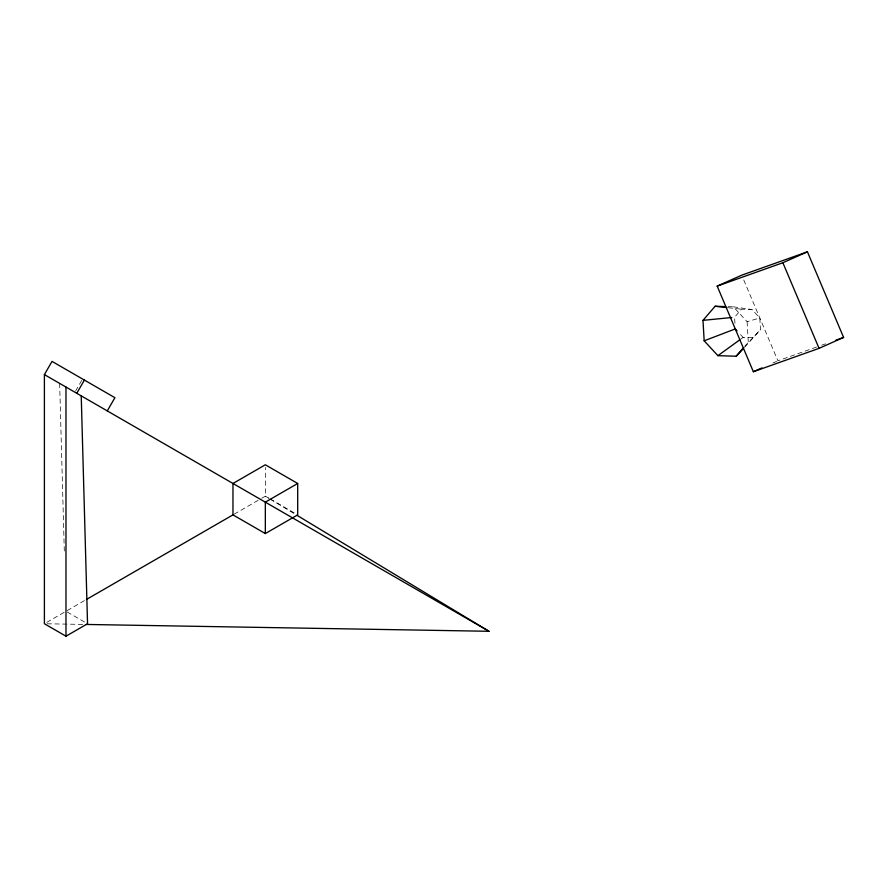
<?xml version="1.0" encoding="UTF-8"?>
<svg xmlns="http://www.w3.org/2000/svg" width="888" height="888" viewBox="0 0 888 888"><rect width="100%" height="100%" fill="white"/><g stroke="black" fill="none" stroke-linecap="round" stroke-linejoin="round"><path stroke-width="0.67" stroke-dasharray="4.44 3.33" d="M75.602 391.02L81.851 380.208M744.422 347.463L760.483 329.681L759.806 317.993L751.958 309.501L741.513 309.191L734.598 317.227L734.964 323.731M744.832 346.165L760.483 329.681M740.936 338.994L743.123 337.407L753.568 337.729M46.798 622.355L64.78 611.976M67.177 610.589L85.193 600.188M234.166 514.174L260.539 498.956M261.738 498.257L265.334 496.181L268.931 498.257L265.334 496.181L265.334 467.521M772.993 362.981L776.678 361.349M816.549 347.053L777.899 360.794L743.323 278.954M821.7 345.21L825.563 343.845M728.138 306.671L733.366 306.826L747.119 321.678L759.806 317.993M47.108 623.787L83.616 624.408M728.293 307.736L741.513 309.191M733.366 306.826L751.958 309.501M270.13 498.956L296.492 514.174M67.177 611.976L87.546 623.742M270.019 499.012L295.793 514.585M740.503 334.587L743.123 337.407M747.119 321.678L748.284 342.146M59.651 383.416L64.369 553.279"/><path stroke-width="1.33" d="M81.23 395.87L87.546 623.742L65.978 636.197L44.4 623.742L44.4 374.603L52.026 361.394L114.907 397.691L107.27 410.911M76.768 393.295L84.393 380.075M743.511 348.429L736.196 356.221L717.915 355.666L704.162 340.814L702.996 320.357L715.084 306.271L725.529 306.593M736.196 356.221L743.101 348.174M717.915 355.666L739.837 339.793M86.402 599.489L232.967 514.874L265.334 533.555L297.691 514.874L297.691 483.483L265.334 464.79L232.967 483.483L232.967 514.874M297.691 483.483L265.334 502.164L265.334 533.555M717.182 286.114L741.724 275.18L807.425 251.804L843.6 337.429L819.058 348.351L753.357 371.728L717.182 286.114L782.872 262.737L807.425 251.804M753.357 371.728L761.948 367.91M704.162 340.814L735.264 328.926L737.018 330.813M835.874 340.171L843.6 337.429M702.996 320.357L731.845 317.504M86.314 624.453L488.988 631.29L296.958 515.295M715.084 306.271L726.972 307.581M44.4 374.603L488.988 631.29M782.872 262.737L819.058 348.351M65.978 387.068L65.978 636.197"/></g></svg>
